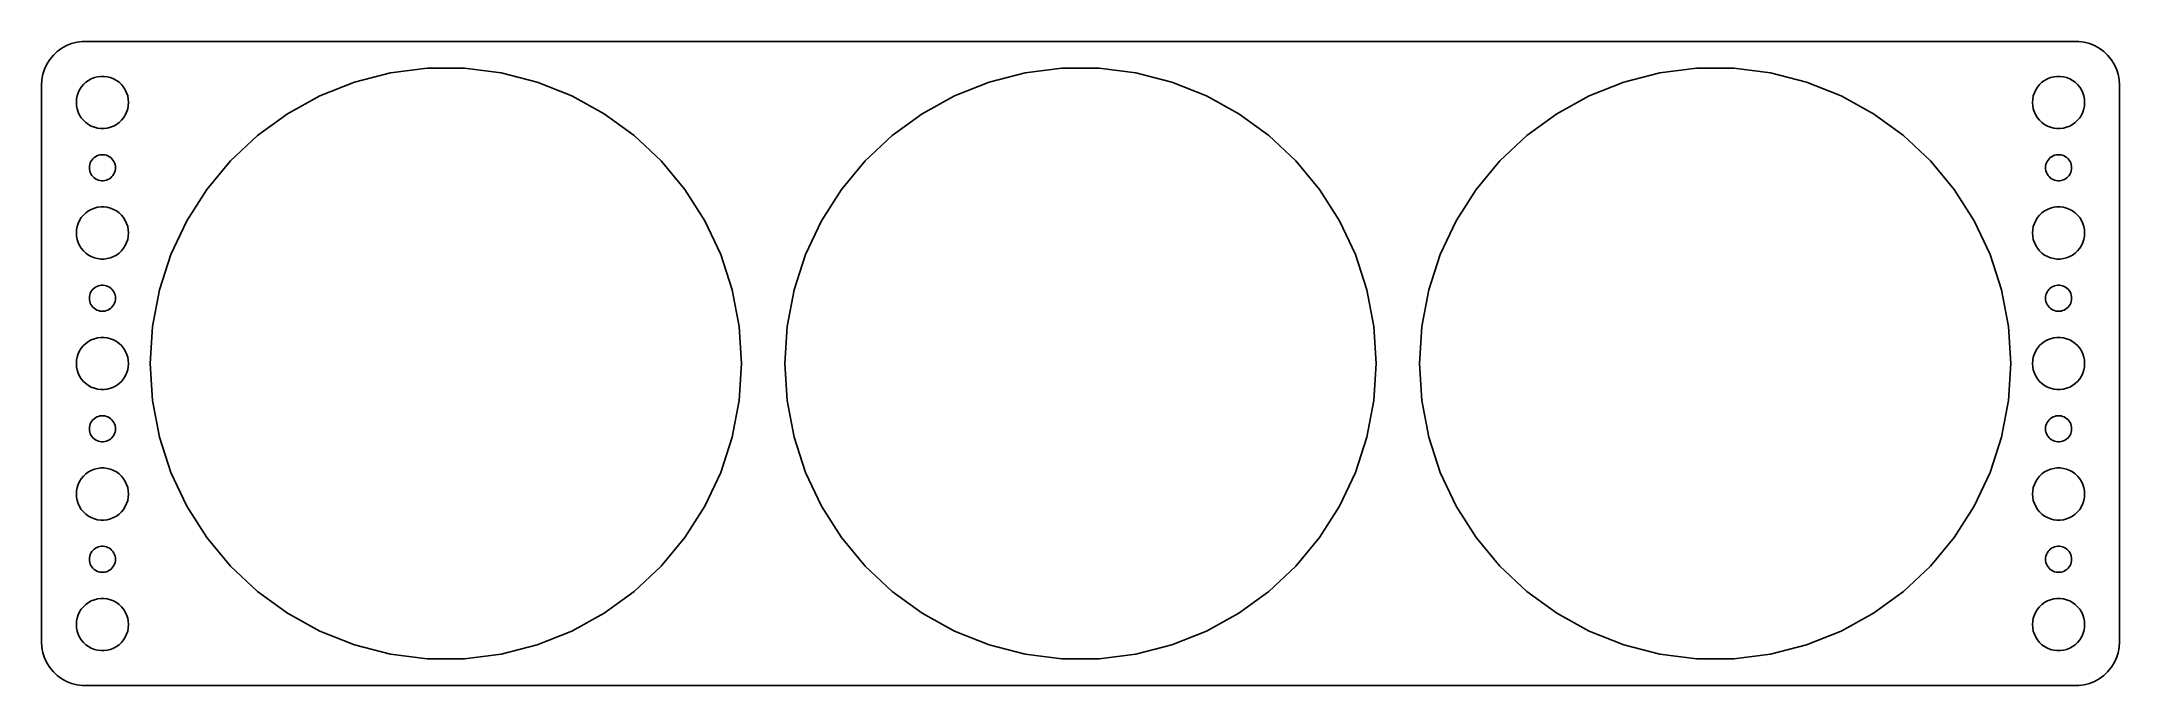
# Model space of a CAD drawing. Header units: metres. Extents: x -120 to 120, y -37 to 37.
import ezdxf

# ---------------------------------------------------------------- set-up
doc = ezdxf.new("R2010")
doc.units = ezdxf.units.M

msp = doc.modelspace()

# ---------------------------------------------------------------- linework, layer by layer
for p, q in [((-117.687, 35.8526), (-118.145, 35.4227)), ((-117.179, 36.2216), (-117.687, 35.8526)), ((-116.629, 36.5241), (-117.179, 36.2216)), ((-116.045, 36.7553), (-116.629, 36.5241)), ((-115.437, 36.9114), (-116.045, 36.7553)), ((-114.814, 36.9901), (-115.437, 36.9114)), ((114.814, 36.9901), (-114.814, 36.9901)), ((115.437, 36.9114), (114.814, 36.9901)), ((116.045, 36.7553), (115.437, 36.9114)), ((116.629, 36.5241), (116.045, 36.7553)), ((117.179, 36.2216), (116.629, 36.5241)), ((117.687, 35.8526), (117.179, 36.2216)), ((118.145, 35.4227), (117.687, 35.8526)), ((-119.149, 33.8406), (-119.343, 33.2434)), ((-118.882, 34.4088), (-119.149, 33.8406)), ((-118.545, 34.9389), (-118.882, 34.4088)), ((-118.145, 35.4227), (-118.545, 34.9389)), ((-79.371, 33.3978), (-75.1349, 33.9329)), ((-75.1349, 33.9329), (-70.8651, 33.9329)), ((-70.8651, 33.9329), (-66.629, 33.3978)), ((-6.37096, 33.3978), (-2.13487, 33.9329)), ((-2.13487, 33.9329), (2.13487, 33.9329)), ((2.13487, 33.9329), (6.37096, 33.3978)), ((66.629, 33.3978), (70.8651, 33.9329)), ((70.8651, 33.9329), (75.1349, 33.9329)), ((75.1349, 33.9329), (79.371, 33.3978)), ((118.545, 34.9389), (118.145, 35.4227)), ((118.882, 34.4088), (118.545, 34.9389)), ((119.149, 33.8406), (118.882, 34.4088)), ((119.343, 33.2434), (119.149, 33.8406)), ((-119.461, 32.6267), (-119.5, 32)), ((-119.5, 32), (-119.5, -32)), ((-119.343, 33.2434), (-119.461, 32.6267)), ((-115.406, 30.7461), (-115.289, 31.1044)), ((-115.289, 31.1044), (-115.129, 31.4453)), ((-115.129, 31.4453), (-114.927, 31.7634)), ((-114.927, 31.7634), (-114.687, 32.0536)), ((-114.687, 32.0536), (-114.412, 32.3115)), ((-114.412, 32.3115), (-114.107, 32.533)), ((-114.107, 32.533), (-113.777, 32.7145)), ((-113.777, 32.7145), (-113.427, 32.8532)), ((-113.427, 32.8532), (-113.062, 32.9469)), ((-113.062, 32.9469), (-112.688, 32.9941)), ((-112.688, 32.9941), (-112.312, 32.9941)), ((-112.312, 32.9941), (-111.938, 32.9469)), ((-111.938, 32.9469), (-111.573, 32.8532)), ((-111.573, 32.8532), (-111.223, 32.7145)), ((-111.223, 32.7145), (-110.893, 32.533)), ((-110.893, 32.533), (-110.588, 32.3115)), ((-110.588, 32.3115), (-110.313, 32.0536)), ((-110.313, 32.0536), (-110.073, 31.7634)), ((-110.073, 31.7634), (-109.871, 31.4453)), ((-109.871, 31.4453), (-109.711, 31.1044)), ((-109.711, 31.1044), (-109.594, 30.7461)), ((-87.4765, 30.7641), (-83.5066, 32.3359)), ((-83.5066, 32.3359), (-79.371, 33.3978)), ((-66.629, 33.3978), (-62.4934, 32.3359)), ((-62.4934, 32.3359), (-58.5235, 30.7641)), ((-14.4765, 30.7641), (-10.5066, 32.3359)), ((-10.5066, 32.3359), (-6.37096, 33.3978)), ((6.37096, 33.3978), (10.5066, 32.3359)), ((10.5066, 32.3359), (14.4765, 30.7641)), ((58.5235, 30.7641), (62.4934, 32.3359)), ((62.4934, 32.3359), (66.629, 33.3978)), ((79.371, 33.3978), (83.5066, 32.3359)), ((83.5066, 32.3359), (87.4765, 30.7641)), ((109.594, 30.7461), (109.711, 31.1044)), ((109.711, 31.1044), (109.871, 31.4453)), ((109.871, 31.4453), (110.073, 31.7634)), ((110.073, 31.7634), (110.313, 32.0536)), ((110.313, 32.0536), (110.588, 32.3115)), ((110.588, 32.3115), (110.893, 32.533)), ((110.893, 32.533), (111.223, 32.7145)), ((111.223, 32.7145), (111.573, 32.8532)), ((111.573, 32.8532), (111.938, 32.9469)), ((111.938, 32.9469), (112.312, 32.9941)), ((112.312, 32.9941), (112.688, 32.9941)), ((112.688, 32.9941), (113.062, 32.9469)), ((113.062, 32.9469), (113.427, 32.8532)), ((113.427, 32.8532), (113.777, 32.7145)), ((113.777, 32.7145), (114.107, 32.533)), ((114.107, 32.533), (114.412, 32.3115)), ((114.412, 32.3115), (114.687, 32.0536)), ((114.687, 32.0536), (114.927, 31.7634)), ((114.927, 31.7634), (115.129, 31.4453)), ((115.129, 31.4453), (115.289, 31.1044)), ((115.289, 31.1044), (115.406, 30.7461)), ((119.461, 32.6267), (119.343, 33.2434)), ((119.5, 32), (119.461, 32.6267)), ((119.5, -32), (119.5, 32)), ((-115.5, 30), (-115.476, 30.376)), ((-115.476, 29.624), (-115.5, 30)), ((-115.476, 30.376), (-115.406, 30.7461)), ((-115.406, 29.2539), (-115.476, 29.624)), ((-115.289, 28.8956), (-115.406, 29.2539)), ((-115.129, 28.5547), (-115.289, 28.8956)), ((-109.711, 28.8956), (-109.871, 28.5547)), ((-109.594, 29.2539), (-109.711, 28.8956)), ((-109.594, 30.7461), (-109.524, 30.376)), ((-109.524, 29.624), (-109.594, 29.2539)), ((-109.524, 30.376), (-109.5, 30)), ((-109.5, 30), (-109.524, 29.624)), ((-94.6724, 26.1974), (-91.2181, 28.7071)), ((-91.2181, 28.7071), (-87.4765, 30.7641)), ((-58.5235, 30.7641), (-54.7819, 28.7071)), ((-54.7819, 28.7071), (-51.3276, 26.1974)), ((-21.6724, 26.1974), (-18.2181, 28.7071)), ((-18.2181, 28.7071), (-14.4765, 30.7641)), ((14.4765, 30.7641), (18.2181, 28.7071)), ((18.2181, 28.7071), (21.6724, 26.1974)), ((51.3276, 26.1974), (54.7819, 28.7071)), ((54.7819, 28.7071), (58.5235, 30.7641)), ((87.4765, 30.7641), (91.2181, 28.7071)), ((91.2181, 28.7071), (94.6724, 26.1974)), ((109.5, 30), (109.524, 30.376)), ((109.524, 29.624), (109.5, 30)), ((109.524, 30.376), (109.594, 30.7461)), ((109.594, 29.2539), (109.524, 29.624)), ((109.711, 28.8956), (109.594, 29.2539)), ((109.871, 28.5547), (109.711, 28.8956)), ((115.289, 28.8956), (115.129, 28.5547)), ((115.406, 29.2539), (115.289, 28.8956)), ((115.406, 30.7461), (115.476, 30.376)), ((115.476, 29.624), (115.406, 29.2539)), ((115.476, 30.376), (115.5, 30)), ((115.5, 30), (115.476, 29.624)), ((-114.927, 28.2366), (-115.129, 28.5547)), ((-114.687, 27.9464), (-114.927, 28.2366)), ((-114.412, 27.6884), (-114.687, 27.9464)), ((-114.107, 27.467), (-114.412, 27.6884)), ((-113.777, 27.2855), (-114.107, 27.467)), ((-113.427, 27.1468), (-113.777, 27.2855)), ((-113.062, 27.0531), (-113.427, 27.1468)), ((-112.688, 27.0059), (-113.062, 27.0531)), ((-112.312, 27.0059), (-112.688, 27.0059)), ((-111.938, 27.0531), (-112.312, 27.0059)), ((-111.573, 27.1468), (-111.938, 27.0531)), ((-111.223, 27.2855), (-111.573, 27.1468)), ((-110.893, 27.467), (-111.223, 27.2855)), ((-110.588, 27.6884), (-110.893, 27.467)), ((-110.313, 27.9464), (-110.588, 27.6884)), ((-110.073, 28.2366), (-110.313, 27.9464)), ((-109.871, 28.5547), (-110.073, 28.2366)), ((110.073, 28.2366), (109.871, 28.5547)), ((110.313, 27.9464), (110.073, 28.2366)), ((110.588, 27.6884), (110.313, 27.9464)), ((110.893, 27.467), (110.588, 27.6884)), ((111.223, 27.2855), (110.893, 27.467)), ((111.573, 27.1468), (111.223, 27.2855)), ((111.938, 27.0531), (111.573, 27.1468)), ((112.312, 27.0059), (111.938, 27.0531)), ((112.688, 27.0059), (112.312, 27.0059)), ((113.062, 27.0531), (112.688, 27.0059)), ((113.427, 27.1468), (113.062, 27.0531)), ((113.777, 27.2855), (113.427, 27.1468)), ((114.107, 27.467), (113.777, 27.2855)), ((114.412, 27.6884), (114.107, 27.467)), ((114.687, 27.9464), (114.412, 27.6884)), ((114.927, 28.2366), (114.687, 27.9464)), ((115.129, 28.5547), (114.927, 28.2366)), ((-113.139, 23.8572), (-112.964, 23.9266)), ((-112.964, 23.9266), (-112.781, 23.9734)), ((-112.781, 23.9734), (-112.594, 23.997)), ((-112.594, 23.997), (-112.406, 23.997)), ((-112.406, 23.997), (-112.219, 23.9734)), ((-112.219, 23.9734), (-112.036, 23.9266)), ((-112.036, 23.9266), (-111.861, 23.8572)), ((-97.7849, 23.2746), (-94.6724, 26.1974)), ((-51.3276, 26.1974), (-48.2151, 23.2746)), ((-24.7849, 23.2746), (-21.6724, 26.1974)), ((21.6724, 26.1974), (24.7849, 23.2746)), ((48.2151, 23.2746), (51.3276, 26.1974)), ((94.6724, 26.1974), (97.7849, 23.2746)), ((111.861, 23.8572), (112.036, 23.9266)), ((112.036, 23.9266), (112.219, 23.9734)), ((112.219, 23.9734), (112.406, 23.997)), ((112.406, 23.997), (112.594, 23.997)), ((112.594, 23.997), (112.781, 23.9734)), ((112.781, 23.9734), (112.964, 23.9266)), ((112.964, 23.9266), (113.139, 23.8572)), ((-114, 22.5), (-113.988, 22.688)), ((-113.988, 22.312), (-114, 22.5)), ((-113.988, 22.688), (-113.953, 22.873)), ((-113.953, 22.127), (-113.988, 22.312)), ((-113.953, 22.873), (-113.895, 23.0522)), ((-113.895, 21.9478), (-113.953, 22.127)), ((-113.895, 23.0522), (-113.814, 23.2226)), ((-113.814, 21.7774), (-113.895, 21.9478)), ((-113.814, 23.2226), (-113.714, 23.3817)), ((-113.714, 21.6183), (-113.814, 21.7774)), ((-113.714, 23.3817), (-113.593, 23.5268)), ((-113.593, 21.4732), (-113.714, 21.6183)), ((-113.593, 23.5268), (-113.456, 23.6558)), ((-113.456, 23.6558), (-113.304, 23.7665)), ((-113.304, 23.7665), (-113.139, 23.8572)), ((-111.861, 23.8572), (-111.696, 23.7665)), ((-111.696, 23.7665), (-111.544, 23.6558)), ((-111.544, 23.6558), (-111.407, 23.5268)), ((-111.407, 23.5268), (-111.286, 23.3817)), ((-111.286, 21.6183), (-111.407, 21.4732)), ((-111.286, 23.3817), (-111.186, 23.2226)), ((-111.186, 21.7774), (-111.286, 21.6183)), ((-111.186, 23.2226), (-111.105, 23.0522)), ((-111.105, 21.9478), (-111.186, 21.7774)), ((-111.105, 23.0522), (-111.047, 22.873)), ((-111.047, 22.127), (-111.105, 21.9478)), ((-111.047, 22.873), (-111.012, 22.688)), ((-111.012, 22.312), (-111.047, 22.127)), ((-111.012, 22.688), (-111, 22.5)), ((-111, 22.5), (-111.012, 22.312)), ((-100.507, 19.9847), (-97.7849, 23.2746)), ((-48.2151, 23.2746), (-45.4934, 19.9847)), ((-27.5066, 19.9847), (-24.7849, 23.2746)), ((24.7849, 23.2746), (27.5066, 19.9847)), ((45.4934, 19.9847), (48.2151, 23.2746)), ((97.7849, 23.2746), (100.507, 19.9847)), ((111, 22.5), (111.012, 22.688)), ((111.012, 22.312), (111, 22.5)), ((111.012, 22.688), (111.047, 22.873)), ((111.047, 22.127), (111.012, 22.312)), ((111.047, 22.873), (111.105, 23.0522)), ((111.105, 21.9478), (111.047, 22.127)), ((111.105, 23.0522), (111.186, 23.2226)), ((111.186, 21.7774), (111.105, 21.9478)), ((111.186, 23.2226), (111.286, 23.3817)), ((111.286, 21.6183), (111.186, 21.7774)), ((111.286, 23.3817), (111.407, 23.5268)), ((111.407, 21.4732), (111.286, 21.6183)), ((111.407, 23.5268), (111.544, 23.6558)), ((111.544, 23.6558), (111.696, 23.7665)), ((111.696, 23.7665), (111.861, 23.8572)), ((113.139, 23.8572), (113.304, 23.7665)), ((113.304, 23.7665), (113.456, 23.6558)), ((113.456, 23.6558), (113.593, 23.5268)), ((113.593, 23.5268), (113.714, 23.3817)), ((113.714, 21.6183), (113.593, 21.4732)), ((113.714, 23.3817), (113.814, 23.2226)), ((113.814, 21.7774), (113.714, 21.6183)), ((113.814, 23.2226), (113.895, 23.0522)), ((113.895, 21.9478), (113.814, 21.7774)), ((113.895, 23.0522), (113.953, 22.873)), ((113.953, 22.127), (113.895, 21.9478)), ((113.953, 22.873), (113.988, 22.688)), ((113.988, 22.312), (113.953, 22.127)), ((113.988, 22.688), (114, 22.5)), ((114, 22.5), (113.988, 22.312)), ((-113.456, 21.3442), (-113.593, 21.4732)), ((-113.304, 21.2335), (-113.456, 21.3442)), ((-113.139, 21.1427), (-113.304, 21.2335)), ((-112.964, 21.0734), (-113.139, 21.1427)), ((-112.781, 21.0266), (-112.964, 21.0734)), ((-112.594, 21.003), (-112.781, 21.0266)), ((-112.406, 21.003), (-112.594, 21.003)), ((-112.219, 21.0266), (-112.406, 21.003)), ((-112.036, 21.0734), (-112.219, 21.0266)), ((-111.861, 21.1427), (-112.036, 21.0734)), ((-111.696, 21.2335), (-111.861, 21.1427)), ((-111.544, 21.3442), (-111.696, 21.2335)), ((-111.407, 21.4732), (-111.544, 21.3442)), ((-102.794, 16.3796), (-100.507, 19.9847)), ((-45.4934, 19.9847), (-43.2056, 16.3796)), ((-29.7944, 16.3796), (-27.5066, 19.9847)), ((27.5066, 19.9847), (29.7944, 16.3796)), ((43.2056, 16.3796), (45.4934, 19.9847)), ((100.507, 19.9847), (102.794, 16.3796)), ((111.544, 21.3442), (111.407, 21.4732)), ((111.696, 21.2335), (111.544, 21.3442)), ((111.861, 21.1427), (111.696, 21.2335)), ((112.036, 21.0734), (111.861, 21.1427)), ((112.219, 21.0266), (112.036, 21.0734)), ((112.406, 21.003), (112.219, 21.0266)), ((112.594, 21.003), (112.406, 21.003)), ((112.781, 21.0266), (112.594, 21.003)), ((112.964, 21.0734), (112.781, 21.0266)), ((113.139, 21.1427), (112.964, 21.0734)), ((113.304, 21.2335), (113.139, 21.1427)), ((113.456, 21.3442), (113.304, 21.2335)), ((113.593, 21.4732), (113.456, 21.3442)), ((-115.129, 16.4453), (-114.927, 16.7634)), ((-114.927, 16.7634), (-114.687, 17.0536)), ((-114.687, 17.0536), (-114.412, 17.3115)), ((-114.412, 17.3115), (-114.107, 17.533)), ((-114.107, 17.533), (-113.777, 17.7145)), ((-113.777, 17.7145), (-113.427, 17.8532)), ((-113.427, 17.8532), (-113.062, 17.9469)), ((-113.062, 17.9469), (-112.688, 17.9941)), ((-112.688, 17.9941), (-112.312, 17.9941)), ((-112.312, 17.9941), (-111.938, 17.9469)), ((-111.938, 17.9469), (-111.573, 17.8532)), ((-111.573, 17.8532), (-111.223, 17.7145)), ((-111.223, 17.7145), (-110.893, 17.533)), ((-110.893, 17.533), (-110.588, 17.3115)), ((-110.588, 17.3115), (-110.313, 17.0536)), ((-110.313, 17.0536), (-110.073, 16.7634)), ((-110.073, 16.7634), (-109.871, 16.4453)), ((109.871, 16.4453), (110.073, 16.7634)), ((110.073, 16.7634), (110.313, 17.0536)), ((110.313, 17.0536), (110.588, 17.3115)), ((110.588, 17.3115), (110.893, 17.533)), ((110.893, 17.533), (111.223, 17.7145)), ((111.223, 17.7145), (111.573, 17.8532)), ((111.573, 17.8532), (111.938, 17.9469)), ((111.938, 17.9469), (112.312, 17.9941)), ((112.312, 17.9941), (112.688, 17.9941)), ((112.688, 17.9941), (113.062, 17.9469)), ((113.062, 17.9469), (113.427, 17.8532)), ((113.427, 17.8532), (113.777, 17.7145)), ((113.777, 17.7145), (114.107, 17.533)), ((114.107, 17.533), (114.412, 17.3115)), ((114.412, 17.3115), (114.687, 17.0536)), ((114.687, 17.0536), (114.927, 16.7634)), ((114.927, 16.7634), (115.129, 16.4453)), ((-115.5, 15), (-115.476, 15.376)), ((-115.476, 14.624), (-115.5, 15)), ((-115.476, 15.376), (-115.406, 15.7461)), ((-115.406, 14.2539), (-115.476, 14.624)), ((-115.406, 15.7461), (-115.289, 16.1044)), ((-115.289, 16.1044), (-115.129, 16.4453)), ((-109.871, 16.4453), (-109.711, 16.1044)), ((-109.711, 16.1044), (-109.594, 15.7461)), ((-109.594, 15.7461), (-109.524, 15.376)), ((-109.524, 14.624), (-109.594, 14.2539)), ((-109.524, 15.376), (-109.5, 15)), ((-109.5, 15), (-109.524, 14.624)), ((-104.612, 12.5162), (-102.794, 16.3796)), ((-43.2056, 16.3796), (-41.3876, 12.5162)), ((-31.6124, 12.5162), (-29.7944, 16.3796)), ((29.7944, 16.3796), (31.6124, 12.5162)), ((41.3876, 12.5162), (43.2056, 16.3796)), ((102.794, 16.3796), (104.612, 12.5162)), ((109.5, 15), (109.524, 15.376)), ((109.524, 14.624), (109.5, 15)), ((109.524, 15.376), (109.594, 15.7461)), ((109.594, 14.2539), (109.524, 14.624)), ((109.594, 15.7461), (109.711, 16.1044)), ((109.711, 16.1044), (109.871, 16.4453)), ((115.129, 16.4453), (115.289, 16.1044)), ((115.289, 16.1044), (115.406, 15.7461)), ((115.406, 15.7461), (115.476, 15.376)), ((115.476, 14.624), (115.406, 14.2539)), ((115.476, 15.376), (115.5, 15)), ((115.5, 15), (115.476, 14.624)), ((-115.289, 13.8956), (-115.406, 14.2539)), ((-115.129, 13.5547), (-115.289, 13.8956)), ((-114.927, 13.2366), (-115.129, 13.5547)), ((-114.687, 12.9464), (-114.927, 13.2366)), ((-114.412, 12.6884), (-114.687, 12.9464)), ((-114.107, 12.467), (-114.412, 12.6884)), ((-113.777, 12.2855), (-114.107, 12.467)), ((-113.427, 12.1468), (-113.777, 12.2855)), ((-113.062, 12.0531), (-113.427, 12.1468)), ((-112.688, 12.0059), (-113.062, 12.0531)), ((-112.312, 12.0059), (-112.688, 12.0059)), ((-111.938, 12.0531), (-112.312, 12.0059)), ((-111.573, 12.1468), (-111.938, 12.0531)), ((-111.223, 12.2855), (-111.573, 12.1468)), ((-110.893, 12.467), (-111.223, 12.2855)), ((-110.588, 12.6884), (-110.893, 12.467)), ((-110.313, 12.9464), (-110.588, 12.6884)), ((-110.073, 13.2366), (-110.313, 12.9464)), ((-109.871, 13.5547), (-110.073, 13.2366)), ((-109.711, 13.8956), (-109.871, 13.5547)), ((-109.594, 14.2539), (-109.711, 13.8956)), ((-105.932, 8.45544), (-104.612, 12.5162)), ((-41.3876, 12.5162), (-40.0682, 8.45544)), ((-32.9318, 8.45544), (-31.6124, 12.5162)), ((31.6124, 12.5162), (32.9318, 8.45544)), ((40.0682, 8.45544), (41.3876, 12.5162)), ((104.612, 12.5162), (105.932, 8.45544)), ((109.711, 13.8956), (109.594, 14.2539)), ((109.871, 13.5547), (109.711, 13.8956)), ((110.073, 13.2366), (109.871, 13.5547)), ((110.313, 12.9464), (110.073, 13.2366)), ((110.588, 12.6884), (110.313, 12.9464)), ((110.893, 12.467), (110.588, 12.6884)), ((111.223, 12.2855), (110.893, 12.467)), ((111.573, 12.1468), (111.223, 12.2855)), ((111.938, 12.0531), (111.573, 12.1468)), ((112.312, 12.0059), (111.938, 12.0531)), ((112.688, 12.0059), (112.312, 12.0059)), ((113.062, 12.0531), (112.688, 12.0059)), ((113.427, 12.1468), (113.062, 12.0531)), ((113.777, 12.2855), (113.427, 12.1468)), ((114.107, 12.467), (113.777, 12.2855)), ((114.412, 12.6884), (114.107, 12.467)), ((114.687, 12.9464), (114.412, 12.6884)), ((114.927, 13.2366), (114.687, 12.9464)), ((115.129, 13.5547), (114.927, 13.2366)), ((115.289, 13.8956), (115.129, 13.5547)), ((115.406, 14.2539), (115.289, 13.8956)), ((-114, 7.5), (-113.988, 7.68799)), ((-113.988, 7.312), (-114, 7.5)), ((-113.988, 7.68799), (-113.953, 7.87303)), ((-113.953, 7.12695), (-113.988, 7.312)), ((-113.953, 7.87303), (-113.895, 8.05219)), ((-113.895, 8.05219), (-113.814, 8.22263)), ((-113.814, 8.22263), (-113.714, 8.38167)), ((-113.714, 8.38167), (-113.593, 8.52681)), ((-113.593, 8.52681), (-113.456, 8.65576)), ((-113.456, 8.65576), (-113.304, 8.76648)), ((-113.304, 8.76648), (-113.139, 8.85724)), ((-113.139, 8.85724), (-112.964, 8.92657)), ((-112.964, 8.92657), (-112.781, 8.97342)), ((-112.781, 8.97342), (-112.594, 8.99704)), ((-112.594, 8.99704), (-112.406, 8.99704)), ((-112.406, 8.99704), (-112.219, 8.97342)), ((-112.219, 8.97342), (-112.036, 8.92657)), ((-112.036, 8.92657), (-111.861, 8.85724)), ((-111.861, 8.85724), (-111.696, 8.76648)), ((-111.696, 8.76648), (-111.544, 8.65576)), ((-111.544, 8.65576), (-111.407, 8.52681)), ((-111.407, 8.52681), (-111.286, 8.38167)), ((-111.286, 8.38167), (-111.186, 8.22263)), ((-111.186, 8.22263), (-111.105, 8.05219)), ((-111.105, 8.05219), (-111.047, 7.87303)), ((-111.047, 7.87303), (-111.012, 7.68799)), ((-111.012, 7.312), (-111.047, 7.12695)), ((-111.012, 7.68799), (-111, 7.5)), ((-111, 7.5), (-111.012, 7.312)), ((-106.732, 4.26132), (-105.932, 8.45544)), ((-40.0682, 8.45544), (-39.2681, 4.26132)), ((-33.7319, 4.26132), (-32.9318, 8.45544)), ((32.9318, 8.45544), (33.7319, 4.26132)), ((39.2681, 4.26132), (40.0682, 8.45544)), ((105.932, 8.45544), (106.732, 4.26132)), ((111, 7.5), (111.012, 7.68799)), ((111.012, 7.312), (111, 7.5)), ((111.012, 7.68799), (111.047, 7.87303)), ((111.047, 7.12695), (111.012, 7.312)), ((111.047, 7.87303), (111.105, 8.05219)), ((111.105, 8.05219), (111.186, 8.22263)), ((111.186, 8.22263), (111.286, 8.38167)), ((111.286, 8.38167), (111.407, 8.52681)), ((111.407, 8.52681), (111.544, 8.65576)), ((111.544, 8.65576), (111.696, 8.76648)), ((111.696, 8.76648), (111.861, 8.85724)), ((111.861, 8.85724), (112.036, 8.92657)), ((112.036, 8.92657), (112.219, 8.97342)), ((112.219, 8.97342), (112.406, 8.99704)), ((112.406, 8.99704), (112.594, 8.99704)), ((112.594, 8.99704), (112.781, 8.97342)), ((112.781, 8.97342), (112.964, 8.92657)), ((112.964, 8.92657), (113.139, 8.85724)), ((113.139, 8.85724), (113.304, 8.76648)), ((113.304, 8.76648), (113.456, 8.65576)), ((113.456, 8.65576), (113.593, 8.52681)), ((113.593, 8.52681), (113.714, 8.38167)), ((113.714, 8.38167), (113.814, 8.22263)), ((113.814, 8.22263), (113.895, 8.05219)), ((113.895, 8.05219), (113.953, 7.87303)), ((113.953, 7.87303), (113.988, 7.68799)), ((113.988, 7.312), (113.953, 7.12695)), ((113.988, 7.68799), (114, 7.5)), ((114, 7.5), (113.988, 7.312)), ((-113.895, 6.9478), (-113.953, 7.12695)), ((-113.814, 6.77736), (-113.895, 6.9478)), ((-113.714, 6.61832), (-113.814, 6.77736)), ((-113.593, 6.47318), (-113.714, 6.61832)), ((-113.456, 6.34422), (-113.593, 6.47318)), ((-113.304, 6.23351), (-113.456, 6.34422)), ((-113.139, 6.14275), (-113.304, 6.23351)), ((-112.964, 6.07341), (-113.139, 6.14275)), ((-112.781, 6.02657), (-112.964, 6.07341)), ((-112.594, 6.00294), (-112.781, 6.02657)), ((-112.406, 6.00294), (-112.594, 6.00294)), ((-112.219, 6.02657), (-112.406, 6.00294)), ((-112.036, 6.07341), (-112.219, 6.02657)), ((-111.861, 6.14275), (-112.036, 6.07341)), ((-111.696, 6.23351), (-111.861, 6.14275)), ((-111.544, 6.34422), (-111.696, 6.23351)), ((-111.407, 6.47318), (-111.544, 6.34422)), ((-111.286, 6.61832), (-111.407, 6.47318)), ((-111.186, 6.77736), (-111.286, 6.61832)), ((-111.105, 6.9478), (-111.186, 6.77736)), ((-111.047, 7.12695), (-111.105, 6.9478)), ((111.105, 6.9478), (111.047, 7.12695)), ((111.186, 6.77736), (111.105, 6.9478)), ((111.286, 6.61832), (111.186, 6.77736)), ((111.407, 6.47318), (111.286, 6.61832)), ((111.544, 6.34422), (111.407, 6.47318)), ((111.696, 6.23351), (111.544, 6.34422)), ((111.861, 6.14275), (111.696, 6.23351)), ((112.036, 6.07341), (111.861, 6.14275)), ((112.219, 6.02657), (112.036, 6.07341)), ((112.406, 6.00294), (112.219, 6.02657)), ((112.594, 6.00294), (112.406, 6.00294)), ((112.781, 6.02657), (112.594, 6.00294)), ((112.964, 6.07341), (112.781, 6.02657)), ((113.139, 6.14275), (112.964, 6.07341)), ((113.304, 6.23351), (113.139, 6.14275)), ((113.456, 6.34422), (113.304, 6.23351)), ((113.593, 6.47318), (113.456, 6.34422)), ((113.714, 6.61832), (113.593, 6.47318)), ((113.814, 6.77736), (113.714, 6.61832)), ((113.895, 6.9478), (113.814, 6.77736)), ((113.953, 7.12695), (113.895, 6.9478)), ((-114.412, 2.31154), (-114.107, 2.53297)), ((-114.107, 2.53297), (-113.777, 2.71448)), ((-113.777, 2.71448), (-113.427, 2.85316)), ((-113.427, 2.85316), (-113.062, 2.94685)), ((-113.062, 2.94685), (-112.688, 2.99408)), ((-112.688, 2.99408), (-112.312, 2.99408)), ((-112.312, 2.99408), (-111.938, 2.94685)), ((-111.938, 2.94685), (-111.573, 2.85316)), ((-111.573, 2.85316), (-111.223, 2.71448)), ((-111.223, 2.71448), (-110.893, 2.53297)), ((-110.893, 2.53297), (-110.588, 2.31154)), ((-107, 0), (-106.732, 4.26132)), ((-39.2681, 4.26132), (-39, 0)), ((-34, 0), (-33.7319, 4.26132)), ((33.7319, 4.26132), (34, 0)), ((39, 0), (39.2681, 4.26132)), ((106.732, 4.26132), (107, 0)), ((110.588, 2.31154), (110.893, 2.53297)), ((110.893, 2.53297), (111.223, 2.71448)), ((111.223, 2.71448), (111.573, 2.85316)), ((111.573, 2.85316), (111.938, 2.94685)), ((111.938, 2.94685), (112.312, 2.99408)), ((112.312, 2.99408), (112.688, 2.99408)), ((112.688, 2.99408), (113.062, 2.94685)), ((113.062, 2.94685), (113.427, 2.85316)), ((113.427, 2.85316), (113.777, 2.71448)), ((113.777, 2.71448), (114.107, 2.53297)), ((114.107, 2.53297), (114.412, 2.31154)), ((-115.5, 0), (-115.476, 0.37599)), ((-115.476, -0.37599), (-115.5, 0)), ((-115.476, 0.37599), (-115.406, 0.74606)), ((-115.406, 0.74606), (-115.289, 1.10437)), ((-115.289, 1.10437), (-115.129, 1.44525)), ((-115.129, 1.44525), (-114.927, 1.76335)), ((-114.927, 1.76335), (-114.687, 2.05363)), ((-114.687, 2.05363), (-114.412, 2.31154)), ((-110.588, 2.31154), (-110.313, 2.05363)), ((-110.313, 2.05363), (-110.073, 1.76335)), ((-110.073, 1.76335), (-109.871, 1.44525)), ((-109.871, 1.44525), (-109.711, 1.10437)), ((-109.711, 1.10437), (-109.594, 0.74606)), ((-109.594, 0.74606), (-109.524, 0.37599)), ((-109.524, 0.37599), (-109.5, 0)), ((-109.5, 0), (-109.524, -0.37599)), ((-106.732, -4.26132), (-107, 0)), ((-39, 0), (-39.2681, -4.26132)), ((-33.7319, -4.26132), (-34, 0)), ((34, 0), (33.7319, -4.26132)), ((39.2681, -4.26132), (39, 0)), ((107, 0), (106.732, -4.26132)), ((109.5, 0), (109.524, 0.37599)), ((109.524, -0.37599), (109.5, 0)), ((109.524, 0.37599), (109.594, 0.74606)), ((109.594, 0.74606), (109.711, 1.10437)), ((109.711, 1.10437), (109.871, 1.44525)), ((109.871, 1.44525), (110.073, 1.76335)), ((110.073, 1.76335), (110.313, 2.05363)), ((110.313, 2.05363), (110.588, 2.31154)), ((114.412, 2.31154), (114.687, 2.05363)), ((114.687, 2.05363), (114.927, 1.76335)), ((114.927, 1.76335), (115.129, 1.44525)), ((115.129, 1.44525), (115.289, 1.10437)), ((115.289, 1.10437), (115.406, 0.74606)), ((115.406, 0.74606), (115.476, 0.37599)), ((115.476, 0.37599), (115.5, 0)), ((115.5, 0), (115.476, -0.37599)), ((-115.406, -0.74606), (-115.476, -0.37599)), ((-115.289, -1.10437), (-115.406, -0.74606)), ((-115.129, -1.44525), (-115.289, -1.10437)), ((-114.927, -1.76335), (-115.129, -1.44525)), ((-114.687, -2.05363), (-114.927, -1.76335)), ((-114.412, -2.31154), (-114.687, -2.05363)), ((-114.107, -2.53297), (-114.412, -2.31154)), ((-110.588, -2.31154), (-110.893, -2.53297)), ((-110.313, -2.05363), (-110.588, -2.31154)), ((-110.073, -1.76335), (-110.313, -2.05363)), ((-109.871, -1.44525), (-110.073, -1.76335)), ((-109.711, -1.10437), (-109.871, -1.44525)), ((-109.594, -0.74606), (-109.711, -1.10437)), ((-109.524, -0.37599), (-109.594, -0.74606)), ((109.594, -0.74606), (109.524, -0.37599)), ((109.711, -1.10437), (109.594, -0.74606)), ((109.871, -1.44525), (109.711, -1.10437)), ((110.073, -1.76335), (109.871, -1.44525)), ((110.313, -2.05363), (110.073, -1.76335)), ((110.588, -2.31154), (110.313, -2.05363)), ((110.893, -2.53297), (110.588, -2.31154)), ((114.412, -2.31154), (114.107, -2.53297)), ((114.687, -2.05363), (114.412, -2.31154)), ((114.927, -1.76335), (114.687, -2.05363)), ((115.129, -1.44525), (114.927, -1.76335)), ((115.289, -1.10437), (115.129, -1.44525)), ((115.406, -0.74606), (115.289, -1.10437)), ((115.476, -0.37599), (115.406, -0.74606)), ((-113.777, -2.71448), (-114.107, -2.53297)), ((-113.427, -2.85316), (-113.777, -2.71448)), ((-113.062, -2.94685), (-113.427, -2.85316)), ((-112.688, -2.99408), (-113.062, -2.94685)), ((-112.312, -2.99408), (-112.688, -2.99408)), ((-111.938, -2.94685), (-112.312, -2.99408)), ((-111.573, -2.85316), (-111.938, -2.94685)), ((-111.223, -2.71448), (-111.573, -2.85316)), ((-110.893, -2.53297), (-111.223, -2.71448)), ((-105.932, -8.45544), (-106.732, -4.26132)), ((-39.2681, -4.26132), (-40.0682, -8.45544)), ((-32.9318, -8.45544), (-33.7319, -4.26132)), ((33.7319, -4.26132), (32.9318, -8.45544)), ((40.0682, -8.45544), (39.2681, -4.26132)), ((106.732, -4.26132), (105.932, -8.45544)), ((111.223, -2.71448), (110.893, -2.53297)), ((111.573, -2.85316), (111.223, -2.71448)), ((111.938, -2.94685), (111.573, -2.85316)), ((112.312, -2.99408), (111.938, -2.94685)), ((112.688, -2.99408), (112.312, -2.99408)), ((113.062, -2.94685), (112.688, -2.99408)), ((113.427, -2.85316), (113.062, -2.94685)), ((113.777, -2.71448), (113.427, -2.85316)), ((114.107, -2.53297), (113.777, -2.71448)), ((-113.988, -7.312), (-113.953, -7.12695)), ((-113.953, -7.12695), (-113.895, -6.9478)), ((-113.895, -6.9478), (-113.814, -6.77736)), ((-113.814, -6.77736), (-113.714, -6.61832)), ((-113.714, -6.61832), (-113.593, -6.47318)), ((-113.593, -6.47318), (-113.456, -6.34422)), ((-113.456, -6.34422), (-113.304, -6.23351)), ((-113.304, -6.23351), (-113.139, -6.14275)), ((-113.139, -6.14275), (-112.964, -6.07341)), ((-112.964, -6.07341), (-112.781, -6.02657)), ((-112.781, -6.02657), (-112.594, -6.00294)), ((-112.594, -6.00294), (-112.406, -6.00294)), ((-112.406, -6.00294), (-112.219, -6.02657)), ((-112.219, -6.02657), (-112.036, -6.07341)), ((-112.036, -6.07341), (-111.861, -6.14275)), ((-111.861, -6.14275), (-111.696, -6.23351)), ((-111.696, -6.23351), (-111.544, -6.34422)), ((-111.544, -6.34422), (-111.407, -6.47318)), ((-111.407, -6.47318), (-111.286, -6.61832)), ((-111.286, -6.61832), (-111.186, -6.77736)), ((-111.186, -6.77736), (-111.105, -6.9478)), ((-111.105, -6.9478), (-111.047, -7.12695)), ((-111.047, -7.12695), (-111.012, -7.312)), ((111.012, -7.312), (111.047, -7.12695)), ((111.047, -7.12695), (111.105, -6.9478)), ((111.105, -6.9478), (111.186, -6.77736)), ((111.186, -6.77736), (111.286, -6.61832)), ((111.286, -6.61832), (111.407, -6.47318)), ((111.407, -6.47318), (111.544, -6.34422)), ((111.544, -6.34422), (111.696, -6.23351)), ((111.696, -6.23351), (111.861, -6.14275)), ((111.861, -6.14275), (112.036, -6.07341)), ((112.036, -6.07341), (112.219, -6.02657)), ((112.219, -6.02657), (112.406, -6.00294)), ((112.406, -6.00294), (112.594, -6.00294)), ((112.594, -6.00294), (112.781, -6.02657)), ((112.781, -6.02657), (112.964, -6.07341)), ((112.964, -6.07341), (113.139, -6.14275)), ((113.139, -6.14275), (113.304, -6.23351)), ((113.304, -6.23351), (113.456, -6.34422)), ((113.456, -6.34422), (113.593, -6.47318)), ((113.593, -6.47318), (113.714, -6.61832)), ((113.714, -6.61832), (113.814, -6.77736)), ((113.814, -6.77736), (113.895, -6.9478)), ((113.895, -6.9478), (113.953, -7.12695)), ((113.953, -7.12695), (113.988, -7.312)), ((-114, -7.5), (-113.988, -7.312)), ((-113.988, -7.68799), (-114, -7.5)), ((-113.953, -7.87303), (-113.988, -7.68799)), ((-113.895, -8.05219), (-113.953, -7.87303)), ((-113.814, -8.22263), (-113.895, -8.05219)), ((-113.714, -8.38167), (-113.814, -8.22263)), ((-113.593, -8.52681), (-113.714, -8.38167)), ((-113.456, -8.65576), (-113.593, -8.52681)), ((-113.304, -8.76648), (-113.456, -8.65576)), ((-113.139, -8.85724), (-113.304, -8.76648)), ((-112.964, -8.92657), (-113.139, -8.85724)), ((-112.781, -8.97342), (-112.964, -8.92657)), ((-112.594, -8.99704), (-112.781, -8.97342)), ((-112.406, -8.99704), (-112.594, -8.99704)), ((-112.219, -8.97342), (-112.406, -8.99704)), ((-112.036, -8.92657), (-112.219, -8.97342)), ((-111.861, -8.85724), (-112.036, -8.92657)), ((-111.696, -8.76648), (-111.861, -8.85724)), ((-111.544, -8.65576), (-111.696, -8.76648)), ((-111.407, -8.52681), (-111.544, -8.65576)), ((-111.286, -8.38167), (-111.407, -8.52681)), ((-111.186, -8.22263), (-111.286, -8.38167)), ((-111.105, -8.05219), (-111.186, -8.22263)), ((-111.047, -7.87303), (-111.105, -8.05219)), ((-111.012, -7.68799), (-111.047, -7.87303)), ((-111.012, -7.312), (-111, -7.5)), ((-111, -7.5), (-111.012, -7.68799)), ((-104.612, -12.5162), (-105.932, -8.45544)), ((-40.0682, -8.45544), (-41.3876, -12.5162)), ((-31.6124, -12.5162), (-32.9318, -8.45544)), ((32.9318, -8.45544), (31.6124, -12.5162)), ((41.3876, -12.5162), (40.0682, -8.45544)), ((105.932, -8.45544), (104.612, -12.5162)), ((111, -7.5), (111.012, -7.312)), ((111.012, -7.68799), (111, -7.5)), ((111.047, -7.87303), (111.012, -7.68799)), ((111.105, -8.05219), (111.047, -7.87303)), ((111.186, -8.22263), (111.105, -8.05219)), ((111.286, -8.38167), (111.186, -8.22263)), ((111.407, -8.52681), (111.286, -8.38167)), ((111.544, -8.65576), (111.407, -8.52681)), ((111.696, -8.76648), (111.544, -8.65576)), ((111.861, -8.85724), (111.696, -8.76648)), ((112.036, -8.92657), (111.861, -8.85724)), ((112.219, -8.97342), (112.036, -8.92657)), ((112.406, -8.99704), (112.219, -8.97342)), ((112.594, -8.99704), (112.406, -8.99704)), ((112.781, -8.97342), (112.594, -8.99704)), ((112.964, -8.92657), (112.781, -8.97342)), ((113.139, -8.85724), (112.964, -8.92657)), ((113.304, -8.76648), (113.139, -8.85724)), ((113.456, -8.65576), (113.304, -8.76648)), ((113.593, -8.52681), (113.456, -8.65576)), ((113.714, -8.38167), (113.593, -8.52681)), ((113.814, -8.22263), (113.714, -8.38167)), ((113.895, -8.05219), (113.814, -8.22263)), ((113.953, -7.87303), (113.895, -8.05219)), ((113.988, -7.68799), (113.953, -7.87303)), ((113.988, -7.312), (114, -7.5)), ((114, -7.5), (113.988, -7.68799)), ((-115.476, -14.624), (-115.406, -14.2539)), ((-115.406, -14.2539), (-115.289, -13.8956)), ((-115.289, -13.8956), (-115.129, -13.5547)), ((-115.129, -13.5547), (-114.927, -13.2366)), ((-114.927, -13.2366), (-114.687, -12.9464)), ((-114.687, -12.9464), (-114.412, -12.6884)), ((-114.412, -12.6884), (-114.107, -12.467)), ((-114.107, -12.467), (-113.777, -12.2855)), ((-113.777, -12.2855), (-113.427, -12.1468)), ((-113.427, -12.1468), (-113.062, -12.0531)), ((-113.062, -12.0531), (-112.688, -12.0059)), ((-112.688, -12.0059), (-112.312, -12.0059)), ((-112.312, -12.0059), (-111.938, -12.0531)), ((-111.938, -12.0531), (-111.573, -12.1468)), ((-111.573, -12.1468), (-111.223, -12.2855)), ((-111.223, -12.2855), (-110.893, -12.467)), ((-110.893, -12.467), (-110.588, -12.6884)), ((-110.588, -12.6884), (-110.313, -12.9464)), ((-110.313, -12.9464), (-110.073, -13.2366)), ((-110.073, -13.2366), (-109.871, -13.5547)), ((-109.871, -13.5547), (-109.711, -13.8956)), ((-109.711, -13.8956), (-109.594, -14.2539)), ((-109.594, -14.2539), (-109.524, -14.624)), ((-102.794, -16.3796), (-104.612, -12.5162)), ((-41.3876, -12.5162), (-43.2056, -16.3796)), ((-29.7944, -16.3796), (-31.6124, -12.5162)), ((31.6124, -12.5162), (29.7944, -16.3796)), ((43.2056, -16.3796), (41.3876, -12.5162)), ((104.612, -12.5162), (102.794, -16.3796)), ((109.524, -14.624), (109.594, -14.2539)), ((109.594, -14.2539), (109.711, -13.8956)), ((109.711, -13.8956), (109.871, -13.5547)), ((109.871, -13.5547), (110.073, -13.2366)), ((110.073, -13.2366), (110.313, -12.9464)), ((110.313, -12.9464), (110.588, -12.6884)), ((110.588, -12.6884), (110.893, -12.467)), ((110.893, -12.467), (111.223, -12.2855)), ((111.223, -12.2855), (111.573, -12.1468)), ((111.573, -12.1468), (111.938, -12.0531)), ((111.938, -12.0531), (112.312, -12.0059)), ((112.312, -12.0059), (112.688, -12.0059)), ((112.688, -12.0059), (113.062, -12.0531)), ((113.062, -12.0531), (113.427, -12.1468)), ((113.427, -12.1468), (113.777, -12.2855)), ((113.777, -12.2855), (114.107, -12.467)), ((114.107, -12.467), (114.412, -12.6884)), ((114.412, -12.6884), (114.687, -12.9464)), ((114.687, -12.9464), (114.927, -13.2366)), ((114.927, -13.2366), (115.129, -13.5547)), ((115.129, -13.5547), (115.289, -13.8956)), ((115.289, -13.8956), (115.406, -14.2539)), ((115.406, -14.2539), (115.476, -14.624)), ((-115.5, -15), (-115.476, -14.624)), ((-115.476, -15.376), (-115.5, -15)), ((-115.406, -15.7461), (-115.476, -15.376)), ((-115.289, -16.1044), (-115.406, -15.7461)), ((-115.129, -16.4453), (-115.289, -16.1044)), ((-114.927, -16.7634), (-115.129, -16.4453)), ((-109.871, -16.4453), (-110.073, -16.7634)), ((-109.711, -16.1044), (-109.871, -16.4453)), ((-109.594, -15.7461), (-109.711, -16.1044)), ((-109.524, -15.376), (-109.594, -15.7461)), ((-109.524, -14.624), (-109.5, -15)), ((-109.5, -15), (-109.524, -15.376)), ((-100.507, -19.9847), (-102.794, -16.3796)), ((-43.2056, -16.3796), (-45.4934, -19.9847)), ((-27.5066, -19.9847), (-29.7944, -16.3796)), ((29.7944, -16.3796), (27.5066, -19.9847)), ((45.4934, -19.9847), (43.2056, -16.3796)), ((102.794, -16.3796), (100.507, -19.9847)), ((109.5, -15), (109.524, -14.624)), ((109.524, -15.376), (109.5, -15)), ((109.594, -15.7461), (109.524, -15.376)), ((109.711, -16.1044), (109.594, -15.7461)), ((109.871, -16.4453), (109.711, -16.1044)), ((110.073, -16.7634), (109.871, -16.4453)), ((115.129, -16.4453), (114.927, -16.7634)), ((115.289, -16.1044), (115.129, -16.4453)), ((115.406, -15.7461), (115.289, -16.1044)), ((115.476, -15.376), (115.406, -15.7461)), ((115.476, -14.624), (115.5, -15)), ((115.5, -15), (115.476, -15.376)), ((-114.687, -17.0536), (-114.927, -16.7634)), ((-114.412, -17.3115), (-114.687, -17.0536)), ((-114.107, -17.533), (-114.412, -17.3115)), ((-113.777, -17.7145), (-114.107, -17.533)), ((-113.427, -17.8532), (-113.777, -17.7145)), ((-113.062, -17.9469), (-113.427, -17.8532)), ((-112.688, -17.9941), (-113.062, -17.9469)), ((-112.312, -17.9941), (-112.688, -17.9941)), ((-111.938, -17.9469), (-112.312, -17.9941)), ((-111.573, -17.8532), (-111.938, -17.9469)), ((-111.223, -17.7145), (-111.573, -17.8532)), ((-110.893, -17.533), (-111.223, -17.7145)), ((-110.588, -17.3115), (-110.893, -17.533)), ((-110.313, -17.0536), (-110.588, -17.3115)), ((-110.073, -16.7634), (-110.313, -17.0536)), ((110.313, -17.0536), (110.073, -16.7634)), ((110.588, -17.3115), (110.313, -17.0536)), ((110.893, -17.533), (110.588, -17.3115)), ((111.223, -17.7145), (110.893, -17.533)), ((111.573, -17.8532), (111.223, -17.7145)), ((111.938, -17.9469), (111.573, -17.8532)), ((112.312, -17.9941), (111.938, -17.9469)), ((112.688, -17.9941), (112.312, -17.9941)), ((113.062, -17.9469), (112.688, -17.9941)), ((113.427, -17.8532), (113.062, -17.9469)), ((113.777, -17.7145), (113.427, -17.8532)), ((114.107, -17.533), (113.777, -17.7145)), ((114.412, -17.3115), (114.107, -17.533)), ((114.687, -17.0536), (114.412, -17.3115)), ((114.927, -16.7634), (114.687, -17.0536)), ((-113.714, -21.6183), (-113.593, -21.4732)), ((-113.593, -21.4732), (-113.456, -21.3442)), ((-113.456, -21.3442), (-113.304, -21.2335)), ((-113.304, -21.2335), (-113.139, -21.1427)), ((-113.139, -21.1427), (-112.964, -21.0734)), ((-112.964, -21.0734), (-112.781, -21.0266)), ((-112.781, -21.0266), (-112.594, -21.003)), ((-112.594, -21.003), (-112.406, -21.003)), ((-112.406, -21.003), (-112.219, -21.0266)), ((-112.219, -21.0266), (-112.036, -21.0734)), ((-112.036, -21.0734), (-111.861, -21.1427)), ((-111.861, -21.1427), (-111.696, -21.2335)), ((-111.696, -21.2335), (-111.544, -21.3442)), ((-111.544, -21.3442), (-111.407, -21.4732)), ((-111.407, -21.4732), (-111.286, -21.6183)), ((-97.7849, -23.2746), (-100.507, -19.9847)), ((-45.4934, -19.9847), (-48.2151, -23.2746)), ((-24.7849, -23.2746), (-27.5066, -19.9847)), ((27.5066, -19.9847), (24.7849, -23.2746)), ((48.2151, -23.2746), (45.4934, -19.9847)), ((100.507, -19.9847), (97.7849, -23.2746)), ((111.286, -21.6183), (111.407, -21.4732)), ((111.407, -21.4732), (111.544, -21.3442)), ((111.544, -21.3442), (111.696, -21.2335)), ((111.696, -21.2335), (111.861, -21.1427)), ((111.861, -21.1427), (112.036, -21.0734)), ((112.036, -21.0734), (112.219, -21.0266)), ((112.219, -21.0266), (112.406, -21.003)), ((112.406, -21.003), (112.594, -21.003)), ((112.594, -21.003), (112.781, -21.0266)), ((112.781, -21.0266), (112.964, -21.0734)), ((112.964, -21.0734), (113.139, -21.1427)), ((113.139, -21.1427), (113.304, -21.2335)), ((113.304, -21.2335), (113.456, -21.3442)), ((113.456, -21.3442), (113.593, -21.4732)), ((113.593, -21.4732), (113.714, -21.6183)), ((-114, -22.5), (-113.988, -22.312)), ((-113.988, -22.688), (-114, -22.5)), ((-113.988, -22.312), (-113.953, -22.127)), ((-113.953, -22.873), (-113.988, -22.688)), ((-113.953, -22.127), (-113.895, -21.9478)), ((-113.895, -23.0522), (-113.953, -22.873)), ((-113.895, -21.9478), (-113.814, -21.7774)), ((-113.814, -23.2226), (-113.895, -23.0522)), ((-113.814, -21.7774), (-113.714, -21.6183)), ((-113.714, -23.3817), (-113.814, -23.2226)), ((-113.593, -23.5268), (-113.714, -23.3817)), ((-113.456, -23.6558), (-113.593, -23.5268)), ((-113.304, -23.7665), (-113.456, -23.6558)), ((-113.139, -23.8572), (-113.304, -23.7665)), ((-112.964, -23.9266), (-113.139, -23.8572)), ((-111.861, -23.8572), (-112.036, -23.9266)), ((-111.696, -23.7665), (-111.861, -23.8572)), ((-111.544, -23.6558), (-111.696, -23.7665)), ((-111.407, -23.5268), (-111.544, -23.6558)), ((-111.286, -23.3817), (-111.407, -23.5268)), ((-111.286, -21.6183), (-111.186, -21.7774)), ((-111.186, -23.2226), (-111.286, -23.3817)), ((-111.186, -21.7774), (-111.105, -21.9478)), ((-111.105, -23.0522), (-111.186, -23.2226)), ((-111.105, -21.9478), (-111.047, -22.127)), ((-111.047, -22.873), (-111.105, -23.0522)), ((-111.047, -22.127), (-111.012, -22.312)), ((-111.012, -22.688), (-111.047, -22.873)), ((-111.012, -22.312), (-111, -22.5)), ((-111, -22.5), (-111.012, -22.688)), ((-94.6724, -26.1974), (-97.7849, -23.2746)), ((-48.2151, -23.2746), (-51.3276, -26.1974)), ((-21.6724, -26.1974), (-24.7849, -23.2746)), ((24.7849, -23.2746), (21.6724, -26.1974)), ((51.3276, -26.1974), (48.2151, -23.2746)), ((97.7849, -23.2746), (94.6724, -26.1974)), ((111, -22.5), (111.012, -22.312)), ((111.012, -22.688), (111, -22.5)), ((111.012, -22.312), (111.047, -22.127)), ((111.047, -22.873), (111.012, -22.688)), ((111.047, -22.127), (111.105, -21.9478)), ((111.105, -23.0522), (111.047, -22.873)), ((111.105, -21.9478), (111.186, -21.7774)), ((111.186, -23.2226), (111.105, -23.0522)), ((111.186, -21.7774), (111.286, -21.6183)), ((111.286, -23.3817), (111.186, -23.2226)), ((111.407, -23.5268), (111.286, -23.3817)), ((111.544, -23.6558), (111.407, -23.5268)), ((111.696, -23.7665), (111.544, -23.6558)), ((111.861, -23.8572), (111.696, -23.7665)), ((112.036, -23.9266), (111.861, -23.8572)), ((113.139, -23.8572), (112.964, -23.9266)), ((113.304, -23.7665), (113.139, -23.8572)), ((113.456, -23.6558), (113.304, -23.7665)), ((113.593, -23.5268), (113.456, -23.6558)), ((113.714, -23.3817), (113.593, -23.5268)), ((113.714, -21.6183), (113.814, -21.7774)), ((113.814, -23.2226), (113.714, -23.3817)), ((113.814, -21.7774), (113.895, -21.9478)), ((113.895, -23.0522), (113.814, -23.2226)), ((113.895, -21.9478), (113.953, -22.127)), ((113.953, -22.873), (113.895, -23.0522)), ((113.953, -22.127), (113.988, -22.312)), ((113.988, -22.688), (113.953, -22.873)), ((113.988, -22.312), (114, -22.5)), ((114, -22.5), (113.988, -22.688)), ((-112.781, -23.9734), (-112.964, -23.9266)), ((-112.594, -23.997), (-112.781, -23.9734)), ((-112.406, -23.997), (-112.594, -23.997)), ((-112.219, -23.9734), (-112.406, -23.997)), ((-112.036, -23.9266), (-112.219, -23.9734)), ((-91.2181, -28.7071), (-94.6724, -26.1974)), ((-51.3276, -26.1974), (-54.7819, -28.7071)), ((-18.2181, -28.7071), (-21.6724, -26.1974)), ((21.6724, -26.1974), (18.2181, -28.7071)), ((54.7819, -28.7071), (51.3276, -26.1974)), ((94.6724, -26.1974), (91.2181, -28.7071)), ((112.219, -23.9734), (112.036, -23.9266)), ((112.406, -23.997), (112.219, -23.9734)), ((112.594, -23.997), (112.406, -23.997)), ((112.781, -23.9734), (112.594, -23.997)), ((112.964, -23.9266), (112.781, -23.9734)), ((-115.289, -28.8956), (-115.129, -28.5547)), ((-115.129, -28.5547), (-114.927, -28.2366)), ((-114.927, -28.2366), (-114.687, -27.9464)), ((-114.687, -27.9464), (-114.412, -27.6884)), ((-114.412, -27.6884), (-114.107, -27.467)), ((-114.107, -27.467), (-113.777, -27.2855)), ((-113.777, -27.2855), (-113.427, -27.1468)), ((-113.427, -27.1468), (-113.062, -27.0531)), ((-113.062, -27.0531), (-112.688, -27.0059)), ((-112.688, -27.0059), (-112.312, -27.0059)), ((-112.312, -27.0059), (-111.938, -27.0531)), ((-111.938, -27.0531), (-111.573, -27.1468)), ((-111.573, -27.1468), (-111.223, -27.2855)), ((-111.223, -27.2855), (-110.893, -27.467)), ((-110.893, -27.467), (-110.588, -27.6884)), ((-110.588, -27.6884), (-110.313, -27.9464)), ((-110.313, -27.9464), (-110.073, -28.2366)), ((-110.073, -28.2366), (-109.871, -28.5547)), ((-109.871, -28.5547), (-109.711, -28.8956)), ((109.711, -28.8956), (109.871, -28.5547)), ((109.871, -28.5547), (110.073, -28.2366)), ((110.073, -28.2366), (110.313, -27.9464)), ((110.313, -27.9464), (110.588, -27.6884)), ((110.588, -27.6884), (110.893, -27.467)), ((110.893, -27.467), (111.223, -27.2855)), ((111.223, -27.2855), (111.573, -27.1468)), ((111.573, -27.1468), (111.938, -27.0531)), ((111.938, -27.0531), (112.312, -27.0059)), ((112.312, -27.0059), (112.688, -27.0059)), ((112.688, -27.0059), (113.062, -27.0531)), ((113.062, -27.0531), (113.427, -27.1468)), ((113.427, -27.1468), (113.777, -27.2855)), ((113.777, -27.2855), (114.107, -27.467)), ((114.107, -27.467), (114.412, -27.6884)), ((114.412, -27.6884), (114.687, -27.9464)), ((114.687, -27.9464), (114.927, -28.2366)), ((114.927, -28.2366), (115.129, -28.5547)), ((115.129, -28.5547), (115.289, -28.8956)), ((-115.5, -30), (-115.476, -29.624)), ((-115.476, -30.376), (-115.5, -30)), ((-115.476, -29.624), (-115.406, -29.2539)), ((-115.406, -30.7461), (-115.476, -30.376)), ((-115.406, -29.2539), (-115.289, -28.8956)), ((-115.289, -31.1044), (-115.406, -30.7461)), ((-109.711, -28.8956), (-109.594, -29.2539)), ((-109.594, -30.7461), (-109.711, -31.1044)), ((-109.594, -29.2539), (-109.524, -29.624)), ((-109.524, -30.376), (-109.594, -30.7461)), ((-109.524, -29.624), (-109.5, -30)), ((-109.5, -30), (-109.524, -30.376)), ((-87.4765, -30.7641), (-91.2181, -28.7071)), ((-83.5066, -32.3359), (-87.4765, -30.7641)), ((-58.5235, -30.7641), (-62.4934, -32.3359)), ((-54.7819, -28.7071), (-58.5235, -30.7641)), ((-14.4765, -30.7641), (-18.2181, -28.7071)), ((-10.5066, -32.3359), (-14.4765, -30.7641)), ((14.4765, -30.7641), (10.5066, -32.3359)), ((18.2181, -28.7071), (14.4765, -30.7641)), ((58.5235, -30.7641), (54.7819, -28.7071)), ((62.4934, -32.3359), (58.5235, -30.7641)), ((87.4765, -30.7641), (83.5066, -32.3359)), ((91.2181, -28.7071), (87.4765, -30.7641)), ((109.5, -30), (109.524, -29.624)), ((109.524, -30.376), (109.5, -30)), ((109.524, -29.624), (109.594, -29.2539)), ((109.594, -30.7461), (109.524, -30.376)), ((109.594, -29.2539), (109.711, -28.8956)), ((109.711, -31.1044), (109.594, -30.7461)), ((115.289, -28.8956), (115.406, -29.2539)), ((115.406, -30.7461), (115.289, -31.1044)), ((115.406, -29.2539), (115.476, -29.624)), ((115.476, -30.376), (115.406, -30.7461)), ((115.476, -29.624), (115.5, -30)), ((115.5, -30), (115.476, -30.376)), ((-119.5, -32), (-119.461, -32.6267)), ((-119.461, -32.6267), (-119.343, -33.2434)), ((-119.343, -33.2434), (-119.149, -33.8406)), ((-115.129, -31.4453), (-115.289, -31.1044)), ((-114.927, -31.7634), (-115.129, -31.4453)), ((-114.687, -32.0536), (-114.927, -31.7634)), ((-114.412, -32.3115), (-114.687, -32.0536)), ((-114.107, -32.533), (-114.412, -32.3115)), ((-113.777, -32.7145), (-114.107, -32.533)), ((-113.427, -32.8532), (-113.777, -32.7145)), ((-113.062, -32.9469), (-113.427, -32.8532)), ((-112.688, -32.9941), (-113.062, -32.9469)), ((-112.312, -32.9941), (-112.688, -32.9941)), ((-111.938, -32.9469), (-112.312, -32.9941)), ((-111.573, -32.8532), (-111.938, -32.9469)), ((-111.223, -32.7145), (-111.573, -32.8532)), ((-110.893, -32.533), (-111.223, -32.7145)), ((-110.588, -32.3115), (-110.893, -32.533)), ((-110.313, -32.0536), (-110.588, -32.3115)), ((-110.073, -31.7634), (-110.313, -32.0536)), ((-109.871, -31.4453), (-110.073, -31.7634)), ((-109.711, -31.1044), (-109.871, -31.4453)), ((-79.371, -33.3978), (-83.5066, -32.3359)), ((-75.1349, -33.9329), (-79.371, -33.3978)), ((-66.629, -33.3978), (-70.8651, -33.9329)), ((-62.4934, -32.3359), (-66.629, -33.3978)), ((-6.37096, -33.3978), (-10.5066, -32.3359)), ((-2.13487, -33.9329), (-6.37096, -33.3978)), ((6.37096, -33.3978), (2.13487, -33.9329)), ((10.5066, -32.3359), (6.37096, -33.3978)), ((66.629, -33.3978), (62.4934, -32.3359)), ((70.8651, -33.9329), (66.629, -33.3978)), ((79.371, -33.3978), (75.1349, -33.9329)), ((83.5066, -32.3359), (79.371, -33.3978)), ((109.871, -31.4453), (109.711, -31.1044)), ((110.073, -31.7634), (109.871, -31.4453)), ((110.313, -32.0536), (110.073, -31.7634)), ((110.588, -32.3115), (110.313, -32.0536)), ((110.893, -32.533), (110.588, -32.3115)), ((111.223, -32.7145), (110.893, -32.533)), ((111.573, -32.8532), (111.223, -32.7145)), ((111.938, -32.9469), (111.573, -32.8532)), ((112.312, -32.9941), (111.938, -32.9469)), ((112.688, -32.9941), (112.312, -32.9941)), ((113.062, -32.9469), (112.688, -32.9941)), ((113.427, -32.8532), (113.062, -32.9469)), ((113.777, -32.7145), (113.427, -32.8532)), ((114.107, -32.533), (113.777, -32.7145)), ((114.412, -32.3115), (114.107, -32.533)), ((114.687, -32.0536), (114.412, -32.3115)), ((114.927, -31.7634), (114.687, -32.0536)), ((115.129, -31.4453), (114.927, -31.7634)), ((115.289, -31.1044), (115.129, -31.4453)), ((119.149, -33.8406), (119.343, -33.2434)), ((119.343, -33.2434), (119.461, -32.6267)), ((119.461, -32.6267), (119.5, -32)), ((-119.149, -33.8406), (-118.882, -34.4088)), ((-118.882, -34.4088), (-118.545, -34.9389)), ((-118.545, -34.9389), (-118.145, -35.4227)), ((-118.145, -35.4227), (-117.687, -35.8526)), ((-70.8651, -33.9329), (-75.1349, -33.9329)), ((2.13487, -33.9329), (-2.13487, -33.9329)), ((75.1349, -33.9329), (70.8651, -33.9329)), ((117.687, -35.8526), (118.145, -35.4227)), ((118.145, -35.4227), (118.545, -34.9389)), ((118.545, -34.9389), (118.882, -34.4088)), ((118.882, -34.4088), (119.149, -33.8406)), ((-117.687, -35.8526), (-117.179, -36.2216)), ((-117.179, -36.2216), (-116.629, -36.5241)), ((-116.629, -36.5241), (-116.045, -36.7553)), ((-116.045, -36.7553), (-115.437, -36.9114)), ((-115.437, -36.9114), (-114.814, -36.9901)), ((-114.814, -36.9901), (114.814, -36.9901)), ((114.814, -36.9901), (115.437, -36.9114)), ((115.437, -36.9114), (116.045, -36.7553)), ((116.045, -36.7553), (116.629, -36.5241)), ((116.629, -36.5241), (117.179, -36.2216)), ((117.179, -36.2216), (117.687, -35.8526))]:
    msp.add_line(p, q)

doc.saveas('drawing.dxf')
